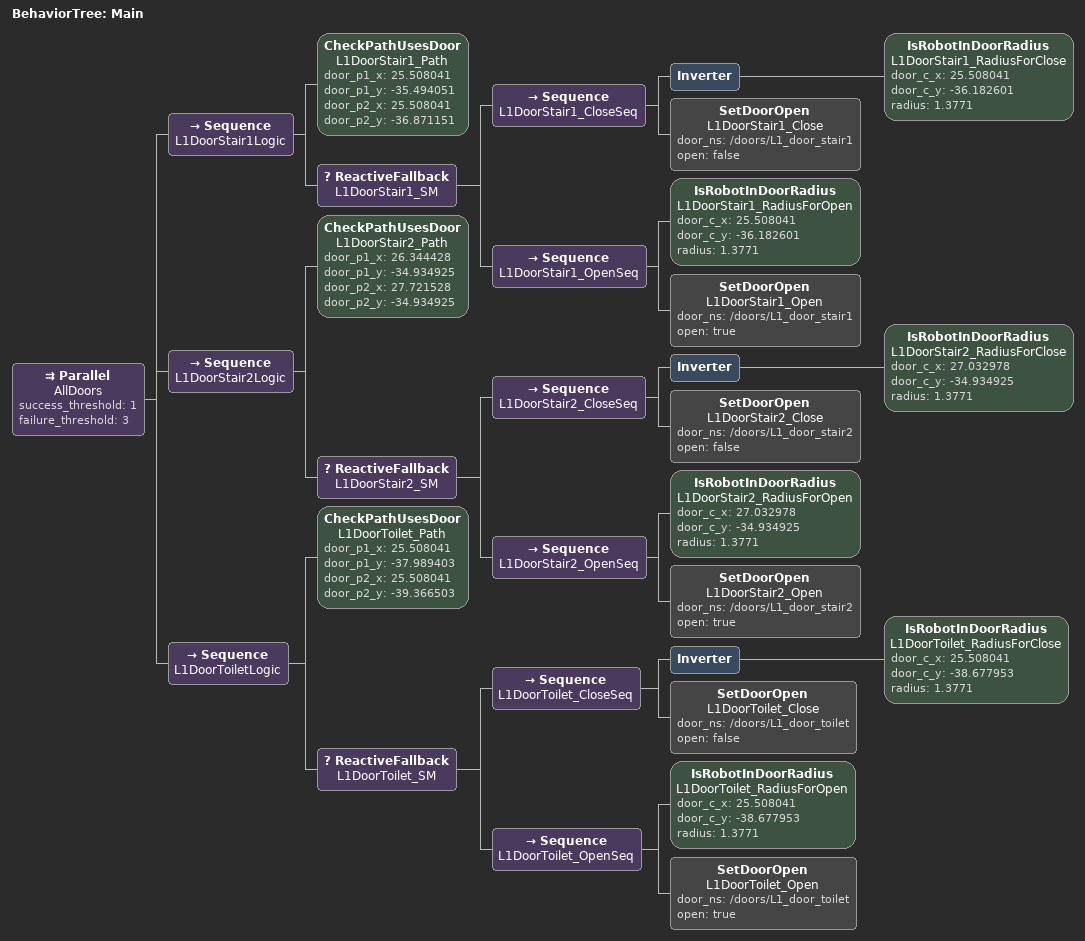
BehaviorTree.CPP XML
<?xml version="1.0"?>
<root main_tree_to_execute="Main">

  <BehaviorTree ID="Main">
    <Parallel name="AllDoors"
              success_threshold="1"
              failure_threshold="3">

      <!-- =======================
           문 1 : L1 Stair1
           ======================= -->
      <Sequence name="L1DoorStair1Logic">
        <CheckPathUsesDoor
          name="L1DoorStair1_Path"
          door_p1_x="25.508041"
          door_p1_y="-35.494051"
          door_p2_x="25.508041"
          door_p2_y="-36.871151"/>
        <ReactiveFallback name="L1DoorStair1_SM">
          <Sequence name="L1DoorStair1_CloseSeq">
            <Inverter>
              <IsRobotInDoorRadius
                name="L1DoorStair1_RadiusForClose"
                door_c_x="25.508041"
                door_c_y="-36.182601"
                radius="1.3771"/>
            </Inverter>
            <SetDoorOpen
              name="L1DoorStair1_Close"
              door_ns="/doors/L1_door_stair1"
              open="false"/>
          </Sequence>
          <Sequence name="L1DoorStair1_OpenSeq">
            <IsRobotInDoorRadius
              name="L1DoorStair1_RadiusForOpen"
              door_c_x="25.508041"
              door_c_y="-36.182601"
              radius="1.3771"/>
            <SetDoorOpen
              name="L1DoorStair1_Open"
              door_ns="/doors/L1_door_stair1"
              open="true"/>
          </Sequence>
        </ReactiveFallback>
      </Sequence>

      <!-- =======================
           문 2 : L1 Stair2
           ======================= -->
      <Sequence name="L1DoorStair2Logic">
        <CheckPathUsesDoor
          name="L1DoorStair2_Path"
          door_p1_x="26.344428"
          door_p1_y="-34.934925"
          door_p2_x="27.721528"
          door_p2_y="-34.934925"/>
        <ReactiveFallback name="L1DoorStair2_SM">
          <Sequence name="L1DoorStair2_CloseSeq">
            <Inverter>
              <IsRobotInDoorRadius
                name="L1DoorStair2_RadiusForClose"
                door_c_x="27.032978"
                door_c_y="-34.934925"
                radius="1.3771"/>
            </Inverter>
            <SetDoorOpen
              name="L1DoorStair2_Close"
              door_ns="/doors/L1_door_stair2"
              open="false"/>
          </Sequence>
          <Sequence name="L1DoorStair2_OpenSeq">
            <IsRobotInDoorRadius
              name="L1DoorStair2_RadiusForOpen"
              door_c_x="27.032978"
              door_c_y="-34.934925"
              radius="1.3771"/>
            <SetDoorOpen
              name="L1DoorStair2_Open"
              door_ns="/doors/L1_door_stair2"
              open="true"/>
          </Sequence>
        </ReactiveFallback>
      </Sequence>

      <!-- =======================
           문 3 : L1 Toilet
           ======================= -->
      <Sequence name="L1DoorToiletLogic">
        <CheckPathUsesDoor
          name="L1DoorToilet_Path"
          door_p1_x="25.508041"
          door_p1_y="-37.989403"
          door_p2_x="25.508041"
          door_p2_y="-39.366503"/>
        <ReactiveFallback name="L1DoorToilet_SM">
          <Sequence name="L1DoorToilet_CloseSeq">
            <Inverter>
              <IsRobotInDoorRadius
                name="L1DoorToilet_RadiusForClose"
                door_c_x="25.508041"
                door_c_y="-38.677953"
                radius="1.3771"/>
            </Inverter>
            <SetDoorOpen
              name="L1DoorToilet_Close"
              door_ns="/doors/L1_door_toilet"
              open="false"/>
          </Sequence>
          <Sequence name="L1DoorToilet_OpenSeq">
            <IsRobotInDoorRadius
              name="L1DoorToilet_RadiusForOpen"
              door_c_x="25.508041"
              door_c_y="-38.677953"
              radius="1.3771"/>
            <SetDoorOpen
              name="L1DoorToilet_Open"
              door_ns="/doors/L1_door_toilet"
              open="true"/>
          </Sequence>
        </ReactiveFallback>
      </Sequence>
    </Parallel>

  </BehaviorTree>
</root>
